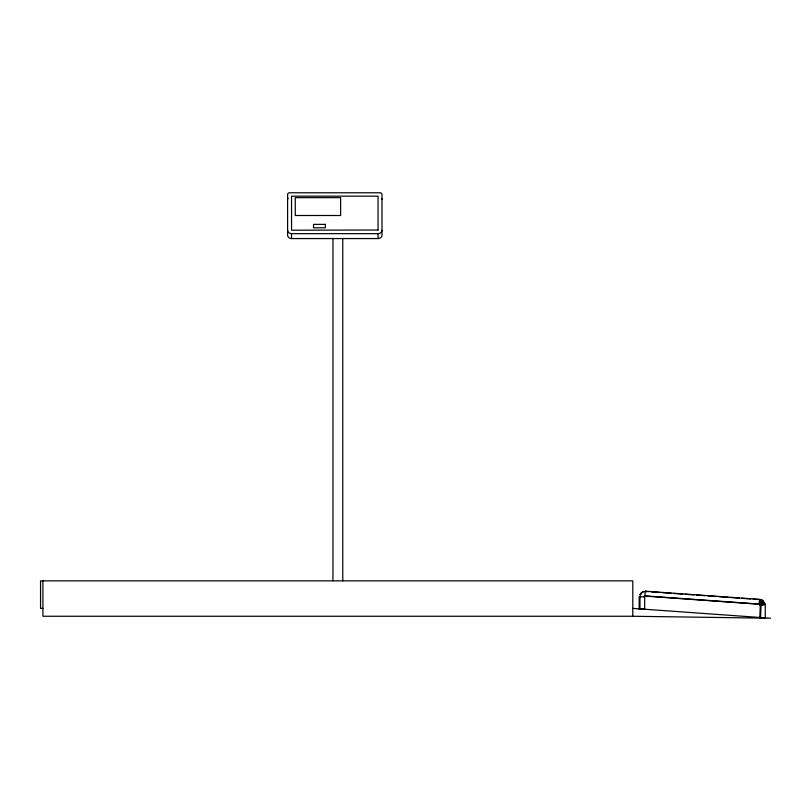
<?xml version="1.0" encoding="UTF-8"?>
<svg xmlns="http://www.w3.org/2000/svg" width="811" height="811" viewBox="0 0 811 811"><rect width="100%" height="100%" fill="white"/><g stroke="black" fill="none" stroke-linecap="round" stroke-linejoin="round"><path stroke-width="1.22" d="M639.98 608.899L639.98 596.734L644.431 596.886A1.216 1.166 -90 0 1 645.434 595.913L645.232 595.72A2.362 0.689 -89.8 0 1 644.451 595.538M759.522 604.225L761.134 603.698M640.244 595.315L641.714 592.902L643.589 591.635M639.707 594.808L641.552 592.517L643.458 591.584M764.165 602.178L760.353 604.438L761.184 604.337M763.526 601.924C764.408 599.572 758.407 605.087 761.053 604.165M759.785 604.611L764.955 603.293L764.509 603.617M764.256 603.009C765.574 601.417 758.538 605.118 761.296 604.519M761.347 603.962L759.552 604.6M760.171 604.682L759.725 604.945L761.083 604.753M764.246 604.367L765.158 604.063L761.012 604.986M761.154 605.016L760.16 604.976M640.274 609.152L639.18 609.071L639.18 596.896L640.274 596.926M764.469 617.85L759.785 617.85L760.282 605.27M760.596 605.158L765.27 604.854L765.27 617.688L760.586 617.688L761.032 605.158M644.603 595.872L644.633 596.075A1.216 1.166 -90 0 0 644.35 596.156M761.184 605.28L759.785 605.33M642.424 609.071L644.684 609.071L644.684 597.028A1.308 1.247 -90 0 1 645.931 595.811A2.362 0.689 -89.8 0 1 645.1 594.737A2.362 0.689 -89.8 0 1 645.272 591.756A2.362 0.689 -89.8 0 1 646.164 591.787M287.601 230.243A3.933 3.406 0 0 0 291.534 233.649L378.048 233.649A3.933 3.406 0 0 0 381.981 230.243M291.534 238.566L378.048 238.566A3.933 3.406 0 0 0 381.981 235.16L381.981 194.478A1.967 1.703 0 0 0 380.014 192.775L289.568 192.775A1.967 1.703 0 0 0 287.601 194.478L287.601 235.16A3.933 3.406 0 0 0 291.534 238.566L291.534 233.649M42.912 608.392L40.55 608.392L40.55 580.858L632.803 580.858L632.803 616.259L770.45 618.225L632.803 608.392M639.98 609.071L642.332 609.071M639.18 609.233L640.274 609.233M632.803 616.259L42.912 616.259L42.912 580.858M644.41 597.028L644.056 597.018M645.657 591.229L760.262 599.41M644.867 591.391L648.638 591.665M651.162 591.848L659.972 592.476M662.496 592.659L671.305 593.287M673.829 593.47L682.639 594.098M685.163 594.27L693.983 594.899M696.497 595.081L705.317 595.71M707.831 595.892L716.65 596.521M719.164 596.703L727.984 597.332M730.498 597.514L739.318 598.143M741.832 598.325L750.651 598.954M753.166 599.136L759.471 599.582M645.749 595.933L759.755 604.073M644.958 596.095L758.954 604.246M378.048 233.649L378.048 238.566M342.769 238.302L342.769 580.858M332.946 238.302L332.946 580.858M760.15 603.678A2.362 0.689 -81.8 0 1 759.299 601.924A2.362 0.689 -81.8 0 1 760.586 599.643M760.546 603.789A2.362 0.639 -65.6 0 1 759.795 603.374A2.362 0.639 -65.6 0 1 761.053 600.454A2.362 0.639 -65.6 0 1 762.036 600.363M760.728 603.891A2.362 0.598 -57.5 0 1 760.525 602.38A2.362 0.598 -57.5 0 1 762.664 600.414M761.286 603.698A2.362 0.537 -49.6 0 1 760.191 603.779A2.362 0.537 -49.6 0 1 762.35 601.093A2.362 0.537 -49.6 0 1 763.06 601.478M759.278 599.704A2.362 0.689 -81.8 0 1 759.795 599.805M759.349 603.84A2.362 0.689 -81.8 0 1 758.528 603.688M644.279 596.328A1.308 1.247 -90 0 1 645.13 595.973M644.684 591.523A2.362 0.689 -89.8 0 1 645.211 591.625M759.552 603.891A2.362 0.669 -73.7 0 1 758.751 603.729M761.113 600.049A2.362 0.639 -65.6 0 1 761.235 600.535M759.745 603.962A2.362 0.639 -65.6 0 1 758.964 603.81M761.864 600.576A2.362 0.598 -57.5 0 0 761.387 600.495A2.362 0.669 -73.7 0 0 760.576 599.968A2.362 0.669 -73.7 0 0 759.552 603.12A2.362 0.669 -73.7 0 0 760.353 603.719A2.362 0.598 -57.5 0 1 759.167 603.921M760.485 603.871A2.362 0.537 -49.6 0 1 759.512 603.708M287.601 199.394A1.967 1.703 0 0 1 288.169 198.198M381.717 198.543A1.967 1.703 0 0 1 381.981 199.394M378.048 230.01L291.555 230.202L291.534 196.171L378.048 196.171L378.048 230.02M340.63 197.661L295.275 197.651L295.275 215.503L340.63 215.503L340.63 197.651M325.333 224.383L313.533 224.373L313.533 227.79L325.333 227.79L325.333 224.373"/></g></svg>
